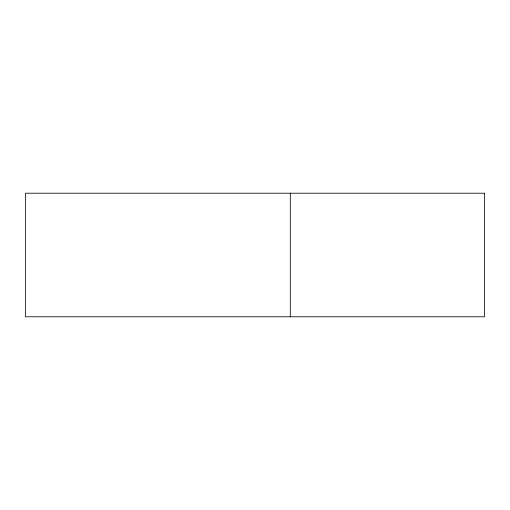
<?xml version="1.0" encoding="UTF-8"?>
<svg xmlns="http://www.w3.org/2000/svg" width="510" height="510" viewBox="0 0 510 510"><rect width="100%" height="100%" fill="white"/><g stroke="black" fill="none" stroke-linecap="round" stroke-linejoin="round"><path stroke-width="0.76" d="M290.305 193.213L290.305 316.786M484.5 193.213L25.5 193.213L25.5 316.786L484.5 316.786L484.5 193.213"/></g></svg>
